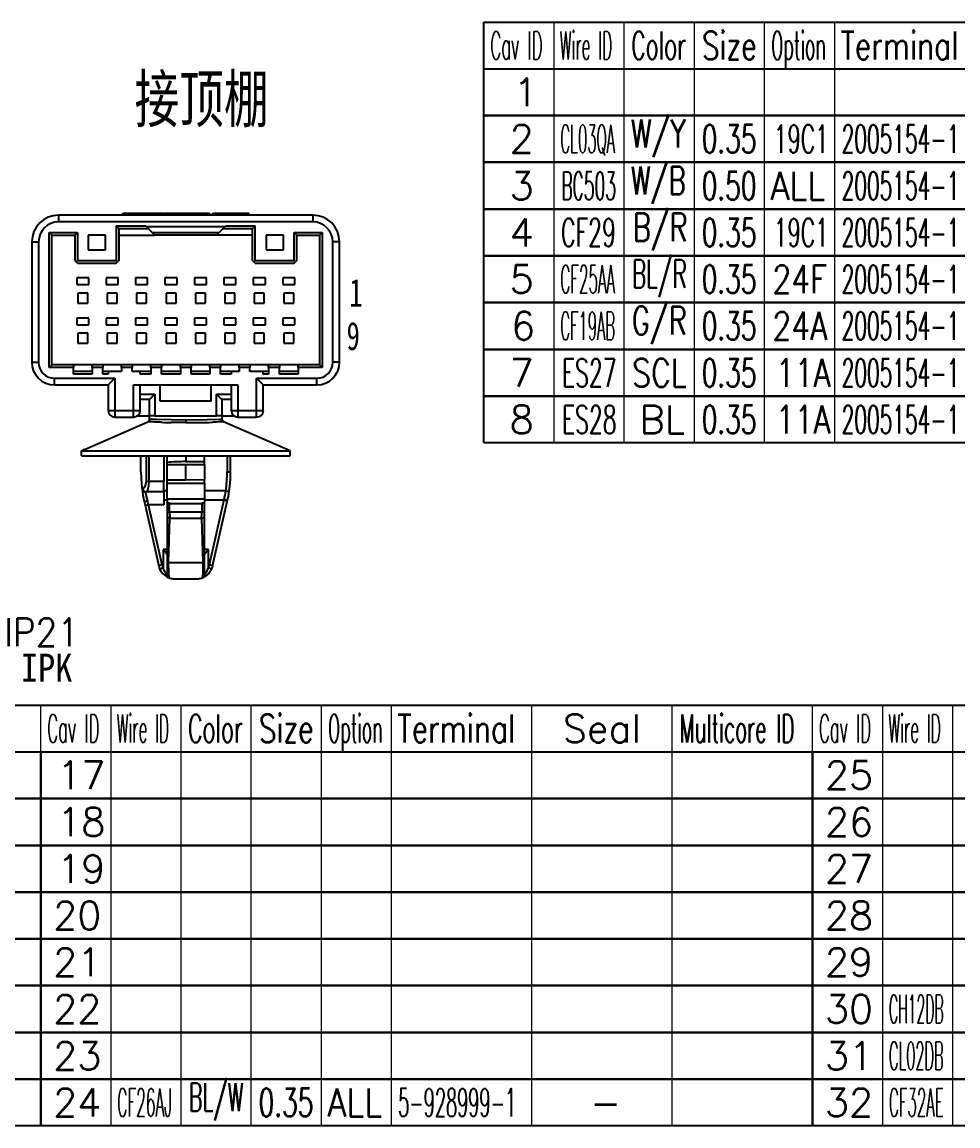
# Model space of a CAD drawing. Header units: inches. Extents: x 47316 to 59086, y 3141 to 11743.
# Drawn here: x 52352.6 to 52452.7, y 8844.3 to 8962.3 of the extents above; entities that cross this region are included whole.
import ezdxf

# ---------------------------------------------------------------- set-up
doc = ezdxf.new("R2010")
doc.units = ezdxf.units.IN
doc.header["$MEASUREMENT"] = 0
doc.layers.add('___SHELL', color=7, linetype='Continuous')
doc.styles.add('MtX_FangSong_GB2312', font='')
doc.styles.get("Standard").update_dxf_attribs({"font": ''})
doc.styles.get('MtX_FangSong_GB2312').set_extended_font_data('FangSong_GB2312')
doc.styles.get('Standard').set_extended_font_data('SimSun')

msp = doc.modelspace()

# ---------------------------------------------------------------- linework, layer by layer
at = {"color": 0, "linetype": 'Continuous', "lineweight": -2}
for p, q in [((52402, 8962.33), (52567, 8962.33)), ((52402, 8957.33), (52402, 8962.33)), ((52402, 8957.33), (52567, 8957.33)), ((52189.63, 8889.28), (52519.63, 8889.28)), ((52189.63, 8884.28), (52519.63, 8884.28))]:
    msp.add_line(p, q, dxfattribs=at)
at = {"color": 7, "linetype": 'Continuous', "lineweight": 15}
for p, q in [((52409.5, 8957.33), (52409.5, 8962.33)), ((52417, 8957.33), (52417, 8962.33)), ((52424.5, 8957.33), (52424.5, 8962.33)), ((52432, 8957.33), (52432, 8962.33)), ((52439.5, 8957.33), (52439.5, 8962.33)), ((52354.63, 8884.28), (52354.63, 8889.28)), ((52362.13, 8884.28), (52362.13, 8889.28)), ((52369.63, 8884.28), (52369.63, 8889.28)), ((52377.13, 8884.28), (52377.13, 8889.28)), ((52384.63, 8884.28), (52384.63, 8889.28)), ((52392.13, 8884.28), (52392.13, 8889.28)), ((52407.13, 8884.28), (52407.13, 8889.28)), ((52422.13, 8884.28), (52422.13, 8889.28)), ((52437.13, 8884.28), (52437.13, 8889.28)), ((52444.63, 8884.28), (52444.63, 8889.28)), ((52452.13, 8884.28), (52452.13, 8889.28))]:
    msp.add_line(p, q, dxfattribs=at)
at = {"color": 102, "linetype": 'Continuous', "lineweight": 15}
for p, q in [((52409.5, 8952.33), (52409.5, 8957.33)), ((52417, 8952.33), (52417, 8957.33)), ((52424.5, 8952.33), (52424.5, 8957.33)), ((52432, 8952.33), (52432, 8957.33)), ((52439.5, 8952.33), (52439.5, 8957.33)), ((52409.5, 8947.33), (52409.5, 8952.33)), ((52417, 8947.33), (52417, 8952.33)), ((52424.5, 8947.33), (52424.5, 8952.33)), ((52432, 8947.33), (52432, 8952.33)), ((52439.5, 8947.33), (52439.5, 8952.33)), ((52409.5, 8942.33), (52409.5, 8947.33)), ((52417, 8942.33), (52417, 8947.33)), ((52424.5, 8942.33), (52424.5, 8947.33)), ((52432, 8942.33), (52432, 8947.33)), ((52439.5, 8942.33), (52439.5, 8947.33)), ((52409.5, 8937.33), (52409.5, 8942.33)), ((52417, 8937.33), (52417, 8942.33)), ((52424.5, 8937.33), (52424.5, 8942.33)), ((52432, 8937.33), (52432, 8942.33)), ((52439.5, 8937.33), (52439.5, 8942.33)), ((52409.5, 8932.33), (52409.5, 8937.33)), ((52417, 8932.33), (52417, 8937.33)), ((52424.5, 8932.33), (52424.5, 8937.33)), ((52432, 8932.33), (52432, 8937.33)), ((52439.5, 8932.33), (52439.5, 8937.33)), ((52409.5, 8927.33), (52409.5, 8932.33)), ((52417, 8927.33), (52417, 8932.33)), ((52424.5, 8927.33), (52424.5, 8932.33)), ((52432, 8927.33), (52432, 8932.33)), ((52439.5, 8927.33), (52439.5, 8932.33)), ((52409.5, 8922.33), (52409.5, 8927.33)), ((52417, 8922.33), (52417, 8927.33)), ((52424.5, 8922.33), (52424.5, 8927.33)), ((52432, 8922.33), (52432, 8927.33)), ((52439.5, 8922.33), (52439.5, 8927.33)), ((52409.5, 8917.33), (52409.5, 8922.33)), ((52417, 8917.33), (52417, 8922.33)), ((52424.5, 8917.33), (52424.5, 8922.33)), ((52432, 8917.33), (52432, 8922.33)), ((52439.5, 8917.33), (52439.5, 8922.33)), ((52362.13, 8879.28), (52362.13, 8884.28)), ((52369.63, 8879.28), (52369.63, 8884.28)), ((52377.13, 8879.28), (52377.13, 8884.28)), ((52384.63, 8879.28), (52384.63, 8884.28)), ((52392.13, 8879.28), (52392.13, 8884.28)), ((52407.13, 8879.28), (52407.13, 8884.28)), ((52422.13, 8879.28), (52422.13, 8884.28)), ((52444.63, 8879.28), (52444.63, 8884.28)), ((52452.13, 8879.28), (52452.13, 8884.28)), ((52362.13, 8874.28), (52362.13, 8879.28)), ((52369.63, 8874.28), (52369.63, 8879.28)), ((52377.13, 8874.28), (52377.13, 8879.28)), ((52384.63, 8874.28), (52384.63, 8879.28)), ((52392.13, 8874.28), (52392.13, 8879.28)), ((52407.13, 8874.28), (52407.13, 8879.28)), ((52422.13, 8874.28), (52422.13, 8879.28)), ((52444.63, 8874.28), (52444.63, 8879.28)), ((52452.13, 8874.28), (52452.13, 8879.28)), ((52362.13, 8869.28), (52362.13, 8874.28)), ((52369.63, 8869.28), (52369.63, 8874.28)), ((52377.13, 8869.28), (52377.13, 8874.28)), ((52384.63, 8869.28), (52384.63, 8874.28)), ((52392.13, 8869.28), (52392.13, 8874.28)), ((52407.13, 8869.28), (52407.13, 8874.28)), ((52422.13, 8869.28), (52422.13, 8874.28)), ((52444.63, 8869.28), (52444.63, 8874.28)), ((52452.13, 8869.28), (52452.13, 8874.28)), ((52362.13, 8864.28), (52362.13, 8869.28)), ((52369.63, 8864.28), (52369.63, 8869.28)), ((52377.13, 8864.28), (52377.13, 8869.28)), ((52384.63, 8864.28), (52384.63, 8869.28)), ((52392.13, 8864.28), (52392.13, 8869.28)), ((52407.13, 8864.28), (52407.13, 8869.28)), ((52422.13, 8864.28), (52422.13, 8869.28)), ((52444.63, 8864.28), (52444.63, 8869.28)), ((52452.13, 8864.28), (52452.13, 8869.28)), ((52362.13, 8859.28), (52362.13, 8864.28)), ((52369.63, 8859.28), (52369.63, 8864.28)), ((52377.13, 8859.28), (52377.13, 8864.28)), ((52384.63, 8859.28), (52384.63, 8864.28)), ((52392.13, 8859.28), (52392.13, 8864.28)), ((52407.13, 8859.28), (52407.13, 8864.28)), ((52422.13, 8859.28), (52422.13, 8864.28)), ((52444.63, 8859.28), (52444.63, 8864.28)), ((52452.13, 8859.28), (52452.13, 8864.28)), ((52362.13, 8854.28), (52362.13, 8859.28)), ((52369.63, 8854.28), (52369.63, 8859.28)), ((52377.13, 8854.28), (52377.13, 8859.28)), ((52384.63, 8854.28), (52384.63, 8859.28)), ((52392.13, 8854.28), (52392.13, 8859.28)), ((52407.13, 8854.28), (52407.13, 8859.28)), ((52422.13, 8854.28), (52422.13, 8859.28)), ((52444.63, 8854.28), (52444.63, 8859.28)), ((52452.13, 8854.28), (52452.13, 8859.28)), ((52362.13, 8849.28), (52362.13, 8854.28)), ((52369.63, 8849.28), (52369.63, 8854.28)), ((52377.13, 8849.28), (52377.13, 8854.28)), ((52384.63, 8849.28), (52384.63, 8854.28)), ((52392.13, 8849.28), (52392.13, 8854.28)), ((52407.13, 8849.28), (52407.13, 8854.28)), ((52422.13, 8849.28), (52422.13, 8854.28)), ((52444.63, 8849.28), (52444.63, 8854.28)), ((52452.13, 8849.28), (52452.13, 8854.28)), ((52362.13, 8844.28), (52362.13, 8849.28)), ((52369.63, 8844.28), (52369.63, 8849.28)), ((52377.13, 8844.28), (52377.13, 8849.28)), ((52384.63, 8844.28), (52384.63, 8849.28)), ((52392.13, 8844.28), (52392.13, 8849.28)), ((52407.13, 8844.28), (52407.13, 8849.28)), ((52422.13, 8844.28), (52422.13, 8849.28)), ((52444.63, 8844.28), (52444.63, 8849.28)), ((52452.13, 8844.28), (52452.13, 8849.28))]:
    msp.add_line(p, q, dxfattribs=at)
at = {"color": 0, "lineweight": -2}
for p, q in [((52356.53, 8941.68), (52356.53, 8940.97)), ((52383.7, 8941.68), (52356.53, 8941.68)), ((52363.4, 8941.9), (52364.84, 8941.9)), ((52363.4, 8941.68), (52363.4, 8941.9)), ((52364.84, 8941.9), (52364.95, 8941.9)), ((52364.84, 8941.68), (52364.84, 8941.9)), ((52364.95, 8941.9), (52366.11, 8941.9)), ((52364.95, 8941.68), (52364.95, 8941.9)), ((52366.11, 8941.9), (52366.22, 8941.9)), ((52366.11, 8941.68), (52366.11, 8941.9)), ((52366.22, 8941.9), (52367.66, 8941.9)), ((52366.22, 8941.68), (52366.22, 8941.9)), ((52367.66, 8941.68), (52367.66, 8941.9)), ((52367.73, 8941.9), (52368.99, 8941.9)), ((52367.73, 8941.68), (52367.73, 8941.9)), ((52368.99, 8941.9), (52369.62, 8941.9)), ((52368.99, 8941.68), (52368.99, 8941.9)), ((52369.62, 8941.9), (52370.79, 8941.9)), ((52369.62, 8941.68), (52369.62, 8941.9)), ((52370.79, 8941.9), (52371.41, 8941.9)), ((52370.79, 8941.68), (52370.79, 8941.9)), ((52371.41, 8941.9), (52372.67, 8941.9)), ((52371.41, 8941.68), (52371.41, 8941.9)), ((52372.67, 8941.68), (52372.67, 8941.9)), ((52373.01, 8941.9), (52374.28, 8941.9)), ((52373.01, 8941.68), (52373.01, 8941.9)), ((52374.28, 8941.9), (52375.34, 8941.9)), ((52374.28, 8941.68), (52374.28, 8941.9)), ((52375.34, 8941.9), (52376.86, 8941.9)), ((52375.34, 8941.68), (52375.34, 8941.9)), ((52376.86, 8941.68), (52376.86, 8941.9)), ((52376.86, 8941.68), (52376.86, 8941.9)), ((52383.7, 8941.68), (52383.7, 8940.97)), ((52383.7, 8940.97), (52356.53, 8940.97)), ((52362.68, 8940.54), (52362.68, 8936.82)), ((52362.68, 8940.54), (52365.83, 8940.54)), ((52362.97, 8940.25), (52362.68, 8940.54)), ((52362.97, 8940.25), (52362.97, 8936.82)), ((52362.97, 8940.25), (52366.11, 8940.25)), ((52365.93, 8940.44), (52365.83, 8940.54)), ((52374.31, 8940.44), (52365.93, 8940.44)), ((52365.93, 8940.44), (52366.57, 8939.79)), ((52373.67, 8939.79), (52374.31, 8940.44)), ((52374.12, 8940.25), (52377.27, 8940.25)), ((52374.31, 8940.44), (52374.41, 8940.54)), ((52374.41, 8940.54), (52377.55, 8940.54)), ((52377.27, 8940.25), (52377.55, 8940.54)), ((52377.27, 8936.82), (52377.27, 8940.25)), ((52377.55, 8936.82), (52377.55, 8940.54)), ((52355.53, 8925.38), (52355.53, 8939.82)), ((52355.53, 8939.82), (52358.54, 8939.82)), ((52355.82, 8939.54), (52355.53, 8939.82)), ((52355.82, 8925.67), (52355.82, 8939.54)), ((52355.82, 8939.54), (52358.25, 8939.54)), ((52358.25, 8939.54), (52358.54, 8939.82)), ((52358.25, 8939.54), (52358.25, 8936.82)), ((52358.54, 8939.82), (52358.54, 8936.82)), ((52359.68, 8939.54), (52359.68, 8937.96)), ((52361.54, 8939.54), (52359.68, 8939.54)), ((52361.54, 8937.96), (52361.54, 8939.54)), ((52362.97, 8939.54), (52366.83, 8939.54)), ((52366.83, 8939.54), (52366.57, 8939.79)), ((52373.67, 8939.79), (52366.57, 8939.79)), ((52373.41, 8939.54), (52366.83, 8939.54)), ((52373.41, 8939.54), (52373.67, 8939.79)), ((52377.27, 8939.54), (52373.41, 8939.54)), ((52378.7, 8939.54), (52378.7, 8937.96)), ((52380.56, 8939.54), (52378.7, 8939.54)), ((52380.56, 8937.96), (52380.56, 8939.54)), ((52381.7, 8936.82), (52381.7, 8939.82)), ((52381.7, 8939.82), (52384.7, 8939.82)), ((52381.99, 8939.54), (52381.7, 8939.82)), ((52381.99, 8936.82), (52381.99, 8939.54)), ((52381.99, 8939.54), (52384.42, 8939.54)), ((52384.42, 8939.54), (52384.7, 8939.82)), ((52384.42, 8939.54), (52384.42, 8925.67)), ((52384.7, 8939.82), (52384.7, 8925.38)), ((52353.67, 8938.82), (52353.67, 8925.95)), ((52353.67, 8938.82), (52354.39, 8938.82)), ((52354.39, 8938.82), (52354.39, 8925.95)), ((52359.68, 8937.96), (52361.54, 8937.96)), ((52378.7, 8937.96), (52380.56, 8937.96)), ((52386.56, 8938.82), (52385.85, 8938.82)), ((52385.85, 8925.95), (52385.85, 8938.82)), ((52386.56, 8925.95), (52386.56, 8938.82)), ((52358.25, 8936.82), (52358.39, 8936.68)), ((52358.39, 8936.68), (52358.54, 8936.82)), ((52358.54, 8936.82), (52362.68, 8936.82)), ((52362.83, 8936.68), (52362.68, 8936.82)), ((52362.97, 8936.82), (52362.83, 8936.68)), ((52377.27, 8936.82), (52377.41, 8936.68)), ((52377.41, 8936.68), (52377.55, 8936.82)), ((52377.55, 8936.82), (52381.7, 8936.82)), ((52381.84, 8936.68), (52381.7, 8936.82)), ((52381.99, 8936.82), (52381.84, 8936.68)), ((52358.54, 8936.53), (52358.39, 8936.68)), ((52358.54, 8936.53), (52362.68, 8936.53)), ((52362.68, 8936.53), (52362.83, 8936.68)), ((52377.55, 8936.53), (52377.41, 8936.68)), ((52377.55, 8936.53), (52381.7, 8936.53)), ((52381.7, 8936.53), (52381.84, 8936.68)), ((52359.75, 8934.96), (52358.46, 8934.96)), ((52358.46, 8934.96), (52358.46, 8934.25)), ((52359.75, 8934.25), (52359.75, 8934.96)), ((52362.9, 8934.96), (52361.61, 8934.96)), ((52361.61, 8934.96), (52361.61, 8934.25)), ((52362.9, 8934.25), (52362.9, 8934.96)), ((52366.04, 8934.96), (52364.76, 8934.96)), ((52364.76, 8934.96), (52364.76, 8934.25)), ((52366.04, 8934.25), (52366.04, 8934.96)), ((52369.19, 8934.96), (52367.9, 8934.96)), ((52367.9, 8934.96), (52367.9, 8934.25)), ((52369.19, 8934.25), (52369.19, 8934.96)), ((52372.33, 8934.96), (52371.05, 8934.96)), ((52371.05, 8934.96), (52371.05, 8934.25)), ((52372.33, 8934.25), (52372.33, 8934.96)), ((52375.48, 8934.96), (52374.19, 8934.96)), ((52374.19, 8934.96), (52374.19, 8934.25)), ((52375.48, 8934.25), (52375.48, 8934.96)), ((52378.63, 8934.96), (52377.34, 8934.96)), ((52377.34, 8934.96), (52377.34, 8934.25)), ((52378.63, 8934.25), (52378.63, 8934.96)), ((52381.77, 8934.96), (52380.49, 8934.96)), ((52380.49, 8934.96), (52380.49, 8934.25)), ((52381.77, 8934.25), (52381.77, 8934.96)), ((52358.46, 8934.25), (52359.75, 8934.25)), ((52359.64, 8933.35), (52358.57, 8933.35)), ((52358.57, 8933.35), (52358.57, 8932.28)), ((52359.64, 8932.28), (52359.64, 8933.35)), ((52361.61, 8934.25), (52362.9, 8934.25)), ((52362.79, 8933.35), (52361.72, 8933.35)), ((52361.72, 8933.35), (52361.72, 8932.28)), ((52362.79, 8932.28), (52362.79, 8933.35)), ((52364.76, 8934.25), (52366.04, 8934.25)), ((52365.94, 8933.35), (52364.86, 8933.35)), ((52364.86, 8933.35), (52364.86, 8932.28)), ((52365.94, 8932.28), (52365.94, 8933.35)), ((52367.9, 8934.25), (52369.19, 8934.25)), ((52369.08, 8933.35), (52368.01, 8933.35)), ((52368.01, 8933.35), (52368.01, 8932.28)), ((52369.08, 8932.28), (52369.08, 8933.35)), ((52371.05, 8934.25), (52372.33, 8934.25)), ((52372.23, 8933.35), (52371.16, 8933.35)), ((52371.16, 8933.35), (52371.16, 8932.28)), ((52372.23, 8932.28), (52372.23, 8933.35)), ((52374.19, 8934.25), (52375.48, 8934.25)), ((52375.37, 8933.35), (52374.3, 8933.35)), ((52374.3, 8933.35), (52374.3, 8932.28)), ((52375.37, 8932.28), (52375.37, 8933.35)), ((52377.34, 8934.25), (52378.63, 8934.25)), ((52378.52, 8933.35), (52377.45, 8933.35)), ((52377.45, 8933.35), (52377.45, 8932.28)), ((52378.52, 8932.28), (52378.52, 8933.35)), ((52380.49, 8934.25), (52381.77, 8934.25)), ((52381.67, 8933.35), (52380.59, 8933.35)), ((52380.59, 8933.35), (52380.59, 8932.28)), ((52381.67, 8932.28), (52381.67, 8933.35)), ((52358.57, 8932.28), (52359.64, 8932.28)), ((52361.72, 8932.28), (52362.79, 8932.28)), ((52364.86, 8932.28), (52365.94, 8932.28)), ((52368.01, 8932.28), (52369.08, 8932.28)), ((52371.16, 8932.28), (52372.23, 8932.28)), ((52374.3, 8932.28), (52375.37, 8932.28)), ((52377.45, 8932.28), (52378.52, 8932.28)), ((52380.59, 8932.28), (52381.67, 8932.28)), ((52359.75, 8930.67), (52358.46, 8930.67)), ((52358.46, 8930.67), (52358.46, 8929.96)), ((52358.46, 8929.96), (52359.75, 8929.96)), ((52359.75, 8929.96), (52359.75, 8930.67)), ((52362.9, 8930.67), (52361.61, 8930.67)), ((52361.61, 8930.67), (52361.61, 8929.96)), ((52361.61, 8929.96), (52362.9, 8929.96)), ((52362.9, 8929.96), (52362.9, 8930.67)), ((52366.04, 8930.67), (52364.76, 8930.67)), ((52364.76, 8930.67), (52364.76, 8929.96)), ((52364.76, 8929.96), (52366.04, 8929.96)), ((52366.04, 8929.96), (52366.04, 8930.67)), ((52369.19, 8930.67), (52367.9, 8930.67)), ((52367.9, 8930.67), (52367.9, 8929.96)), ((52367.9, 8929.96), (52369.19, 8929.96)), ((52369.19, 8929.96), (52369.19, 8930.67)), ((52372.33, 8930.67), (52371.05, 8930.67)), ((52371.05, 8930.67), (52371.05, 8929.96)), ((52371.05, 8929.96), (52372.33, 8929.96)), ((52372.33, 8929.96), (52372.33, 8930.67)), ((52375.48, 8930.67), (52374.19, 8930.67)), ((52374.19, 8930.67), (52374.19, 8929.96)), ((52374.19, 8929.96), (52375.48, 8929.96)), ((52375.48, 8929.96), (52375.48, 8930.67)), ((52378.63, 8930.67), (52377.34, 8930.67)), ((52377.34, 8930.67), (52377.34, 8929.96)), ((52377.34, 8929.96), (52378.63, 8929.96)), ((52378.63, 8929.96), (52378.63, 8930.67)), ((52381.77, 8930.67), (52380.49, 8930.67)), ((52380.49, 8930.67), (52380.49, 8929.96)), ((52380.49, 8929.96), (52381.77, 8929.96)), ((52381.77, 8929.96), (52381.77, 8930.67)), ((52359.64, 8929.06), (52358.57, 8929.06)), ((52358.57, 8929.06), (52358.57, 8927.99)), ((52359.64, 8927.99), (52359.64, 8929.06)), ((52362.79, 8929.06), (52361.72, 8929.06)), ((52361.72, 8929.06), (52361.72, 8927.99)), ((52362.79, 8927.99), (52362.79, 8929.06)), ((52365.94, 8929.06), (52364.86, 8929.06)), ((52364.86, 8929.06), (52364.86, 8927.99)), ((52365.94, 8927.99), (52365.94, 8929.06)), ((52369.08, 8929.06), (52368.01, 8929.06)), ((52368.01, 8929.06), (52368.01, 8927.99)), ((52369.08, 8927.99), (52369.08, 8929.06)), ((52372.23, 8929.06), (52371.16, 8929.06)), ((52371.16, 8929.06), (52371.16, 8927.99)), ((52372.23, 8927.99), (52372.23, 8929.06)), ((52375.37, 8929.06), (52374.3, 8929.06)), ((52374.3, 8929.06), (52374.3, 8927.99)), ((52375.37, 8927.99), (52375.37, 8929.06)), ((52378.52, 8929.06), (52377.45, 8929.06)), ((52377.45, 8929.06), (52377.45, 8927.99)), ((52378.52, 8927.99), (52378.52, 8929.06)), ((52381.67, 8929.06), (52380.59, 8929.06)), ((52380.59, 8929.06), (52380.59, 8927.99)), ((52381.67, 8927.99), (52381.67, 8929.06)), ((52358.57, 8927.99), (52359.64, 8927.99)), ((52361.72, 8927.99), (52362.79, 8927.99)), ((52364.86, 8927.99), (52365.94, 8927.99)), ((52368.01, 8927.99), (52369.08, 8927.99)), ((52371.16, 8927.99), (52372.23, 8927.99)), ((52374.3, 8927.99), (52375.37, 8927.99)), ((52377.45, 8927.99), (52378.52, 8927.99)), ((52380.59, 8927.99), (52381.67, 8927.99)), ((52353.67, 8925.95), (52354.39, 8925.95)), ((52355.82, 8925.67), (52355.53, 8925.38)), ((52358.11, 8925.38), (52355.53, 8925.38)), ((52358.11, 8925.67), (52355.82, 8925.67)), ((52358.11, 8925.67), (52358.11, 8925.38)), ((52360.11, 8925.67), (52358.11, 8925.67)), ((52358.11, 8924.66), (52358.11, 8925.38)), ((52360.11, 8924.95), (52358.11, 8924.95)), ((52360.11, 8925.38), (52360.11, 8925.67)), ((52361.25, 8925.67), (52360.11, 8925.67)), ((52361.25, 8925.38), (52360.11, 8925.38)), ((52360.11, 8925.38), (52360.11, 8924.66)), ((52361.25, 8925.67), (52361.25, 8925.38)), ((52363.25, 8925.67), (52361.25, 8925.67)), ((52361.25, 8924.66), (52361.25, 8925.38)), ((52361.82, 8924.95), (52361.25, 8924.95)), ((52363.25, 8924.95), (52361.82, 8924.95)), ((52361.82, 8924.95), (52361.82, 8924.66)), ((52363.25, 8925.38), (52363.25, 8925.67)), ((52364.4, 8925.67), (52363.25, 8925.67)), ((52364.4, 8925.38), (52363.25, 8925.38)), ((52363.25, 8925.38), (52363.25, 8924.95)), ((52364.4, 8925.67), (52364.4, 8925.38)), ((52366.4, 8925.67), (52364.4, 8925.67)), ((52364.4, 8924.95), (52364.4, 8925.38)), ((52365.26, 8924.95), (52364.4, 8924.95)), ((52365.26, 8924.66), (52365.26, 8924.95)), ((52366.4, 8924.95), (52365.26, 8924.95)), ((52366.4, 8925.38), (52366.4, 8925.67)), ((52367.54, 8925.67), (52366.4, 8925.67)), ((52367.54, 8925.38), (52366.4, 8925.38)), ((52366.4, 8925.38), (52366.4, 8924.66)), ((52367.54, 8925.67), (52367.54, 8925.38)), ((52369.55, 8925.67), (52367.54, 8925.67)), ((52367.54, 8924.66), (52367.54, 8925.38)), ((52369.55, 8924.95), (52367.54, 8924.95)), ((52369.55, 8925.38), (52369.55, 8925.67)), ((52370.69, 8925.67), (52369.55, 8925.67)), ((52370.69, 8925.38), (52369.55, 8925.38)), ((52369.55, 8925.38), (52369.55, 8924.66)), ((52370.69, 8925.67), (52370.69, 8925.38)), ((52372.69, 8925.67), (52370.69, 8925.67)), ((52370.69, 8924.66), (52370.69, 8925.38)), ((52372.69, 8924.95), (52370.69, 8924.95)), ((52372.69, 8925.38), (52372.69, 8925.67)), ((52373.84, 8925.67), (52372.69, 8925.67)), ((52373.84, 8925.38), (52372.69, 8925.38)), ((52372.69, 8925.38), (52372.69, 8924.66)), ((52373.84, 8925.67), (52373.84, 8925.38)), ((52375.84, 8925.67), (52373.84, 8925.67)), ((52373.84, 8924.66), (52373.84, 8925.38)), ((52374.98, 8924.95), (52373.84, 8924.95)), ((52375.84, 8924.95), (52374.98, 8924.95)), ((52374.98, 8924.95), (52374.98, 8924.66)), ((52375.84, 8925.38), (52375.84, 8925.67)), ((52376.98, 8925.67), (52375.84, 8925.67)), ((52376.98, 8925.38), (52375.84, 8925.38)), ((52375.84, 8925.38), (52375.84, 8924.95)), ((52376.98, 8925.67), (52376.98, 8925.38)), ((52378.98, 8925.67), (52376.98, 8925.67)), ((52376.98, 8924.95), (52376.98, 8925.38)), ((52378.41, 8924.95), (52376.98, 8924.95)), ((52378.41, 8924.66), (52378.41, 8924.95)), ((52378.98, 8924.95), (52378.41, 8924.95)), ((52378.98, 8925.38), (52378.98, 8925.67)), ((52380.13, 8925.67), (52378.98, 8925.67)), ((52380.13, 8925.38), (52378.98, 8925.38)), ((52378.98, 8925.38), (52378.98, 8924.66)), ((52380.13, 8925.67), (52380.13, 8925.38)), ((52382.13, 8925.67), (52380.13, 8925.67)), ((52380.13, 8924.66), (52380.13, 8925.38)), ((52382.13, 8924.95), (52380.13, 8924.95)), ((52382.13, 8925.38), (52382.13, 8925.67)), ((52384.42, 8925.67), (52382.13, 8925.67)), ((52384.7, 8925.38), (52382.13, 8925.38)), ((52382.13, 8925.38), (52382.13, 8924.66)), ((52384.42, 8925.67), (52384.7, 8925.38)), ((52386.56, 8925.95), (52385.85, 8925.95)), ((52356.1, 8923.52), (52356.1, 8924.24)), ((52356.1, 8924.24), (52362.54, 8924.24)), ((52360.11, 8924.66), (52358.11, 8924.66)), ((52361.82, 8924.66), (52361.25, 8924.66)), ((52361.82, 8923.52), (52362.54, 8924.24)), ((52362.54, 8924.24), (52362.54, 8920.8)), ((52366.4, 8924.66), (52365.26, 8924.66)), ((52369.55, 8924.66), (52367.54, 8924.66)), ((52372.69, 8924.66), (52370.69, 8924.66)), ((52374.98, 8924.66), (52373.84, 8924.66)), ((52377.7, 8924.24), (52378.41, 8923.52)), ((52377.7, 8920.8), (52377.7, 8924.24)), ((52377.7, 8924.24), (52384.13, 8924.24)), ((52378.98, 8924.66), (52378.41, 8924.66)), ((52382.13, 8924.66), (52380.13, 8924.66)), ((52384.13, 8923.52), (52384.13, 8924.24)), ((52356.1, 8923.52), (52361.82, 8923.52)), ((52361.82, 8923.52), (52361.82, 8920.8)), ((52364.54, 8923.52), (52375.7, 8923.52)), ((52364.54, 8920.8), (52364.54, 8923.52)), ((52365.26, 8920.8), (52365.26, 8923.52)), ((52365.26, 8923.52), (52367.4, 8923.52)), ((52365.26, 8922.52), (52366.83, 8922.52)), ((52366.83, 8922.52), (52366.26, 8921.95)), ((52366.83, 8922.52), (52366.83, 8920.23)), ((52367.4, 8921.8), (52367.4, 8923.52)), ((52372.84, 8923.52), (52374.98, 8923.52)), ((52372.84, 8921.8), (52372.84, 8923.52)), ((52373.41, 8922.52), (52373.98, 8921.95)), ((52373.41, 8920.23), (52373.41, 8922.52)), ((52373.41, 8922.52), (52374.98, 8922.52)), ((52374.98, 8923.52), (52374.98, 8920.8)), ((52375.7, 8923.52), (52375.7, 8920.8)), ((52378.41, 8920.8), (52378.41, 8923.52)), ((52378.41, 8923.52), (52384.13, 8923.52)), ((52366.26, 8921.95), (52365.26, 8921.95)), ((52366.26, 8920.23), (52366.26, 8921.95)), ((52372.84, 8921.8), (52367.4, 8921.8)), ((52373.98, 8921.95), (52373.98, 8920.23)), ((52374.98, 8921.95), (52373.98, 8921.95)), ((52361.82, 8920.8), (52362.54, 8920.8)), ((52362.54, 8920.8), (52364.54, 8920.8)), ((52362.54, 8920.8), (52362.54, 8920.09)), ((52364.54, 8920.8), (52365.26, 8920.8)), ((52364.54, 8920.09), (52364.54, 8920.8)), ((52364.97, 8920.23), (52366.26, 8920.23)), ((52366.26, 8919.83), (52366.26, 8920.23)), ((52366.83, 8920.23), (52366.26, 8920.23)), ((52366.83, 8920.23), (52373.41, 8920.23)), ((52373.98, 8920.23), (52373.41, 8920.23)), ((52373.98, 8920.23), (52373.98, 8919.83)), ((52373.98, 8920.23), (52375.27, 8920.23)), ((52374.98, 8920.8), (52375.7, 8920.8)), ((52375.7, 8920.8), (52377.7, 8920.8)), ((52375.7, 8920.8), (52375.7, 8920.09)), ((52377.7, 8920.8), (52378.41, 8920.8)), ((52377.7, 8920.09), (52377.7, 8920.8)), ((52358.96, 8916.48), (52366.08, 8919.57)), ((52362.54, 8920.09), (52364.54, 8920.09)), ((52366.08, 8919.57), (52366.08, 8919.57)), ((52366.19, 8919.56), (52366.11, 8919.56)), ((52366.43, 8919.56), (52366.19, 8919.56)), ((52366.26, 8919.82), (52366.26, 8919.83)), ((52366.26, 8919.83), (52366.26, 8919.83)), ((52366.26, 8919.83), (52366.26, 8919.83)), ((52366.27, 8919.82), (52366.26, 8919.82)), ((52366.3, 8919.82), (52366.27, 8919.82)), ((52366.99, 8919.81), (52366.3, 8919.82)), ((52366.78, 8919.55), (52366.43, 8919.56)), ((52367.09, 8919.54), (52366.78, 8919.55)), ((52370.12, 8919.77), (52366.99, 8919.81)), ((52367.26, 8919.53), (52367.09, 8919.54)), ((52367.51, 8919.53), (52367.26, 8919.53)), ((52369.31, 8919.51), (52368.56, 8919.51)), ((52370.12, 8919.5), (52369.31, 8919.51)), ((52372.4, 8919.78), (52370.12, 8919.77)), ((52370.12, 8919.77), (52370.12, 8919.5)), ((52373.78, 8919.83), (52372.4, 8919.78)), ((52373.15, 8919.54), (52372.98, 8919.53)), ((52373.46, 8919.55), (52373.15, 8919.54)), ((52373.67, 8919.56), (52373.46, 8919.55)), ((52373.81, 8919.56), (52373.67, 8919.56)), ((52373.95, 8919.82), (52373.78, 8919.83)), ((52374.05, 8919.56), (52373.81, 8919.56)), ((52373.97, 8919.82), (52373.95, 8919.82)), ((52373.98, 8919.83), (52373.97, 8919.82)), ((52373.98, 8919.83), (52373.98, 8919.83)), ((52373.98, 8919.83), (52373.98, 8919.83)), ((52373.98, 8919.79), (52373.98, 8919.83)), ((52374.14, 8919.56), (52374.05, 8919.56)), ((52374.15, 8919.56), (52374.14, 8919.56)), ((52374.15, 8919.57), (52374.15, 8919.57)), ((52374.15, 8919.57), (52374.15, 8919.56)), ((52381.28, 8916.48), (52374.15, 8919.57)), ((52374.15, 8919.56), (52374.15, 8919.56)), ((52375.7, 8920.09), (52377.7, 8920.09)), ((52358.96, 8916.48), (52359.31, 8916.64)), ((52358.96, 8916.48), (52370.12, 8916.48)), ((52358.96, 8915.95), (52358.96, 8916.48)), ((52358.96, 8915.95), (52358.96, 8916.48)), ((52358.96, 8915.95), (52360.92, 8915.95)), ((52360.92, 8915.95), (52370.12, 8915.95)), ((52365.33, 8914.24), (52365.33, 8915.95)), ((52365.88, 8915.95), (52365.88, 8913.23)), ((52366.2, 8913.23), (52366.2, 8915.95)), ((52367.76, 8915.95), (52367.76, 8913.23)), ((52368.12, 8915.23), (52368.12, 8915.95)), ((52370.12, 8916.48), (52381.28, 8916.48)), ((52370.12, 8915.95), (52381.28, 8915.95)), ((52370.15, 8915.32), (52370.15, 8915.95)), ((52372.12, 8915.32), (52372.12, 8915.95)), ((52374.55, 8915.95), (52374.55, 8914.24)), ((52374.91, 8914.24), (52374.91, 8915.95)), ((52381.28, 8915.95), (52381.28, 8916.48)), ((52368.12, 8915), (52368.12, 8915.23)), ((52368.12, 8913.39), (52368.12, 8915)), ((52368.12, 8915), (52369.07, 8915)), ((52369.07, 8915), (52370.12, 8915)), ((52370.12, 8915.32), (52370.15, 8915.32)), ((52370.12, 8915), (52371.17, 8915)), ((52370.12, 8913.39), (52370.12, 8915)), ((52370.15, 8915.32), (52372.12, 8915.32)), ((52371.17, 8915), (52372.12, 8915)), ((52372.12, 8915), (52372.12, 8915.32)), ((52372.12, 8915), (52372.12, 8913.39)), ((52365.88, 8913.23), (52365.83, 8912.87)), ((52365.88, 8913.23), (52366.2, 8913.23)), ((52366.16, 8912.72), (52366.2, 8913.23)), ((52366.2, 8913.23), (52367.76, 8913.23)), ((52367.76, 8912.09), (52367.76, 8913.23)), ((52368.12, 8913.01), (52368.12, 8913.4)), ((52368.12, 8913.39), (52370.12, 8913.39)), ((52370.12, 8913.39), (52372.12, 8913.4)), ((52372.12, 8913.01), (52372.12, 8913.4)), ((52374.55, 8914.24), (52374.91, 8914.24)), ((52365.44, 8912.44), (52365.53, 8912.44)), ((52365.44, 8912.44), (52365.45, 8912.4)), ((52365.59, 8912.46), (52365.53, 8912.44)), ((52365.71, 8912.58), (52365.59, 8912.46)), ((52365.83, 8912.87), (52365.71, 8912.58)), ((52365.8, 8912.09), (52365.88, 8912.09)), ((52365.88, 8912.09), (52365.89, 8912.09)), ((52367.76, 8912.09), (52365.88, 8912.09)), ((52365.89, 8912.09), (52365.93, 8912.11)), ((52365.93, 8912.11), (52365.97, 8912.16)), ((52365.97, 8912.16), (52366.05, 8912.31)), ((52366.05, 8912.31), (52366.16, 8912.72)), ((52368.12, 8912.18), (52367.76, 8912.18)), ((52367.76, 8912.09), (52367.76, 8910.94)), ((52368.12, 8911.35), (52368.12, 8913.01)), ((52368.12, 8913.01), (52368.96, 8913.01)), ((52368.96, 8913.01), (52370.12, 8913.01)), ((52370.12, 8913.01), (52371.28, 8913.01)), ((52371.28, 8913.01), (52372.12, 8913.01)), ((52372.12, 8913.01), (52372.12, 8911.35)), ((52374.4, 8912.18), (52372.12, 8912.18)), ((52374.4, 8912.18), (52374.75, 8912.13)), ((52365.68, 8911.1), (52365.81, 8910.53)), ((52366.08, 8910.94), (52366.02, 8911.13)), ((52366.15, 8910.69), (52366.08, 8910.94)), ((52367.76, 8911.22), (52368.12, 8911.22)), ((52367.76, 8910.94), (52367.76, 8910.69)), ((52368.12, 8911.35), (52368.12, 8910.99)), ((52368.12, 8911.35), (52370.12, 8911.35)), ((52368.12, 8910.99), (52368.12, 8910.09)), ((52368.13, 8910.95), (52368.12, 8910.99)), ((52368.15, 8910.93), (52368.13, 8910.95)), ((52368.23, 8910.89), (52368.15, 8910.93)), ((52368.4, 8910.87), (52368.23, 8910.89)), ((52368.4, 8909.91), (52368.4, 8910.86)), ((52368.4, 8910.86), (52370.12, 8910.86)), ((52370.12, 8911.35), (52372.12, 8911.35)), ((52370.12, 8910.86), (52371.84, 8910.86)), ((52372, 8910.89), (52371.84, 8910.87)), ((52371.84, 8910.86), (52371.84, 8909.91)), ((52372.07, 8910.91), (52372, 8910.89)), ((52372.1, 8910.94), (52372.07, 8910.91)), ((52372.12, 8910.99), (52372.1, 8910.94)), ((52372.12, 8911.35), (52372.12, 8910.99)), ((52372.12, 8911.22), (52374.2, 8911.22)), ((52372.12, 8910.09), (52372.12, 8910.99)), ((52374.2, 8911.22), (52372.64, 8904.28)), ((52372.99, 8904.13), (52374.55, 8911.06)), ((52374.21, 8911.26), (52374.2, 8911.22)), ((52374.55, 8911.06), (52374.56, 8911.1)), ((52365.81, 8910.53), (52367.24, 8904.13)), ((52367.76, 8910.69), (52366.15, 8910.69)), ((52367.59, 8904.28), (52366.15, 8910.69)), ((52368.12, 8910.09), (52368.12, 8909.57)), ((52368.12, 8910.09), (52368.12, 8910.06)), ((52368.12, 8910.06), (52368.17, 8910)), ((52368.12, 8909.57), (52368.12, 8904.61)), ((52368.12, 8909.57), (52368.17, 8909.41)), ((52368.17, 8910), (52368.23, 8909.96)), ((52368.23, 8909.96), (52368.4, 8909.91)), ((52370.12, 8909.91), (52368.4, 8909.91)), ((52371.84, 8909.91), (52370.12, 8909.91)), ((52371.84, 8909.91), (52372.01, 8909.96)), ((52372.01, 8909.96), (52372.07, 8910)), ((52372.07, 8910), (52372.12, 8910.06)), ((52372.11, 8909.49), (52372.12, 8909.57)), ((52372.12, 8909.57), (52372.12, 8910.09)), ((52372.12, 8910.06), (52372.12, 8910.09)), ((52372.12, 8904.61), (52372.12, 8909.57)), ((52368.17, 8909.41), (52368.33, 8909.29)), ((52368.27, 8904.55), (52368.42, 8909.27)), ((52368.33, 8909.29), (52368.42, 8909.27)), ((52368.42, 8909.27), (52370.12, 8909.27)), ((52370.12, 8909.27), (52371.81, 8909.27)), ((52371.81, 8909.27), (52372, 8909.34)), ((52371.81, 8909.27), (52371.96, 8904.55)), ((52372, 8909.34), (52372.11, 8909.49)), ((52368.12, 8905.91), (52367.69, 8905.91)), ((52367.69, 8905.91), (52367.69, 8904.01)), ((52368.01, 8905.53), (52367.69, 8905.91)), ((52368.1, 8905.41), (52368.01, 8905.53)), ((52368.11, 8905.39), (52368.1, 8905.41)), ((52368.12, 8905.38), (52368.11, 8905.39)), ((52372.55, 8905.91), (52372.12, 8905.91)), ((52372.13, 8905.39), (52372.12, 8905.38)), ((52372.15, 8905.43), (52372.13, 8905.39)), ((52372.49, 8905.84), (52372.15, 8905.43)), ((52372.55, 8905.91), (52372.49, 8905.84)), ((52372.55, 8904.01), (52372.55, 8905.91)), ((52367.36, 8903.77), (52367.64, 8903.37)), ((52368.12, 8904.61), (52368.12, 8904.12)), ((52368.12, 8904.61), (52368.12, 8904.61)), ((52368.12, 8904.61), (52368.12, 8904.6)), ((52368.12, 8904.6), (52368.13, 8904.59)), ((52368.12, 8904.12), (52368.12, 8904.03)), ((52368.12, 8904.03), (52368.12, 8903.79)), ((52368.12, 8903.79), (52368.12, 8903.54)), ((52368.13, 8904.59), (52368.17, 8904.57)), ((52368.17, 8904.57), (52368.27, 8904.55)), ((52368.27, 8904.55), (52370.12, 8904.55)), ((52368.3, 8903.45), (52368.27, 8904.55)), ((52370.12, 8904.55), (52371.96, 8904.55)), ((52371.96, 8904.55), (52371.93, 8903.29)), ((52371.96, 8904.55), (52372.07, 8904.57)), ((52372.07, 8904.57), (52372.11, 8904.59)), ((52372.11, 8904.59), (52372.12, 8904.6)), ((52372.12, 8904.18), (52372.12, 8904.61)), ((52372.12, 8904.6), (52372.12, 8904.61)), ((52372.12, 8903.83), (52372.12, 8904.18)), ((52372.12, 8903.56), (52372.12, 8903.83)), ((52372.87, 8903.77), (52372.6, 8903.37)), ((52367.64, 8903.37), (52368.12, 8902.99)), ((52367.98, 8903.4), (52367.86, 8903.56)), ((52368.07, 8903.29), (52367.98, 8903.4)), ((52368.11, 8903.26), (52368.07, 8903.29)), ((52368.07, 8903.29), (52368.07, 8903.16)), ((52368.07, 8903.16), (52368.12, 8903.03)), ((52368.12, 8903.26), (52368.11, 8903.26)), ((52368.11, 8903.26), (52368.11, 8903.26)), ((52368.11, 8903.26), (52368.11, 8903.26)), ((52368.12, 8903.54), (52368.12, 8903.37)), ((52368.12, 8903.37), (52368.12, 8903.27)), ((52368.12, 8903.27), (52368.12, 8903.26)), ((52368.12, 8903.03), (52368.25, 8902.92)), ((52368.12, 8902.99), (52368.25, 8902.92)), ((52368.26, 8902.92), (52368.26, 8902.92)), ((52368.26, 8902.92), (52368.26, 8902.92)), ((52368.26, 8902.92), (52368.32, 8902.91)), ((52368.36, 8902.93), (52368.3, 8903.45)), ((52368.32, 8902.91), (52368.34, 8902.91)), ((52368.34, 8902.91), (52368.35, 8902.92)), ((52368.35, 8902.92), (52368.36, 8902.93)), ((52368.36, 8902.93), (52368.36, 8902.93)), ((52368.92, 8902.79), (52369.04, 8902.79)), ((52369.04, 8902.79), (52370.12, 8902.79)), ((52370.12, 8902.79), (52371.2, 8902.79)), ((52371.2, 8902.79), (52371.32, 8902.79)), ((52371.93, 8903.29), (52371.88, 8902.93)), ((52371.88, 8902.93), (52371.88, 8902.92)), ((52371.88, 8902.92), (52371.89, 8902.91)), ((52371.89, 8902.91), (52371.9, 8902.91)), ((52371.9, 8902.91), (52371.98, 8902.92)), ((52371.98, 8902.92), (52371.97, 8902.92)), ((52371.98, 8902.92), (52372.09, 8902.99)), ((52372.12, 8902.99), (52371.98, 8902.92)), ((52371.98, 8902.92), (52371.98, 8902.92)), ((52372.09, 8902.99), (52372.15, 8903.11)), ((52372.12, 8903.37), (52372.12, 8903.56)), ((52372.12, 8903.27), (52372.12, 8903.37)), ((52372.6, 8903.37), (52372.12, 8902.99)), ((52372.12, 8903.26), (52372.12, 8903.27)), ((52372.13, 8903.26), (52372.12, 8903.26)), ((52372.12, 8903.26), (52372.12, 8903.26)), ((52372.12, 8903.26), (52372.12, 8903.26)), ((52372.17, 8903.29), (52372.13, 8903.26)), ((52372.15, 8903.11), (52372.17, 8903.29))]:
    msp.add_line(p, q, dxfattribs=at)
at = {"color": 0, "linetype": 'Continuous', "lineweight": -2}
for points in [[(52402, 8952.33), (52402, 8957.33), (52484.5, 8957.33), (52484.5, 8952.33)], [(52402, 8947.33), (52402, 8952.33), (52484.5, 8952.33), (52484.5, 8947.33)], [(52402, 8942.33), (52402, 8947.33), (52484.5, 8947.33), (52484.5, 8942.33)], [(52402, 8937.33), (52402, 8942.33), (52484.5, 8942.33), (52484.5, 8937.33)], [(52402, 8932.33), (52402, 8937.33), (52484.5, 8937.33), (52484.5, 8932.33)], [(52402, 8927.33), (52402, 8932.33), (52484.5, 8932.33), (52484.5, 8927.33)], [(52402, 8922.33), (52402, 8927.33), (52484.5, 8927.33), (52484.5, 8922.33)], [(52402, 8917.33), (52402, 8922.33), (52484.5, 8922.33), (52484.5, 8917.33)], [(52272.13, 8879.28), (52272.13, 8884.28), (52354.63, 8884.28), (52354.63, 8879.28)], [(52354.63, 8879.28), (52354.63, 8884.28), (52437.13, 8884.28), (52437.13, 8879.28)], [(52437.13, 8879.28), (52437.13, 8884.28), (52519.63, 8884.28), (52519.63, 8879.28)], [(52272.13, 8874.28), (52272.13, 8879.28), (52354.63, 8879.28), (52354.63, 8874.28)], [(52354.63, 8874.28), (52354.63, 8879.28), (52437.13, 8879.28), (52437.13, 8874.28)], [(52437.13, 8874.28), (52437.13, 8879.28), (52519.63, 8879.28), (52519.63, 8874.28)], [(52272.13, 8869.28), (52272.13, 8874.28), (52354.63, 8874.28), (52354.63, 8869.28)], [(52354.63, 8869.28), (52354.63, 8874.28), (52437.13, 8874.28), (52437.13, 8869.28)], [(52437.13, 8869.28), (52437.13, 8874.28), (52519.63, 8874.28), (52519.63, 8869.28)], [(52272.13, 8864.28), (52272.13, 8869.28), (52354.63, 8869.28), (52354.63, 8864.28)], [(52354.63, 8864.28), (52354.63, 8869.28), (52437.13, 8869.28), (52437.13, 8864.28)], [(52437.13, 8864.28), (52437.13, 8869.28), (52519.63, 8869.28), (52519.63, 8864.28)], [(52272.13, 8859.28), (52272.13, 8864.28), (52354.63, 8864.28), (52354.63, 8859.28)], [(52354.63, 8859.28), (52354.63, 8864.28), (52437.13, 8864.28), (52437.13, 8859.28)], [(52437.13, 8859.28), (52437.13, 8864.28), (52519.63, 8864.28), (52519.63, 8859.28)], [(52272.13, 8854.28), (52272.13, 8859.28), (52354.63, 8859.28), (52354.63, 8854.28)], [(52354.63, 8854.28), (52354.63, 8859.28), (52437.13, 8859.28), (52437.13, 8854.28)], [(52437.13, 8854.28), (52437.13, 8859.28), (52519.63, 8859.28), (52519.63, 8854.28)], [(52272.13, 8849.28), (52272.13, 8854.28), (52354.63, 8854.28), (52354.63, 8849.28)], [(52354.63, 8849.28), (52354.63, 8854.28), (52437.13, 8854.28), (52437.13, 8849.28)], [(52437.13, 8849.28), (52437.13, 8854.28), (52519.63, 8854.28), (52519.63, 8849.28)], [(52272.13, 8844.28), (52272.13, 8849.28), (52354.63, 8849.28), (52354.63, 8844.28)], [(52354.63, 8844.28), (52354.63, 8849.28), (52437.13, 8849.28), (52437.13, 8844.28)], [(52437.13, 8844.28), (52437.13, 8849.28), (52519.63, 8849.28), (52519.63, 8844.28)]]:
    msp.add_lwpolyline(points, close=True, dxfattribs=at)
at = {"color": 0, "lineweight": -2}
for centre, radius, start, end in [((52356.53, 8938.82), 2.86, 90, 180), ((52383.7, 8938.82), 2.86, 0, 90), ((52356.53, 8938.82), 2.14, 90, 180), ((52383.7, 8938.82), 2.14, 0, 90), ((52356.1, 8925.95), 2.43, 180, 270), ((52356.1, 8925.95), 1.72, 180, 270), ((52384.13, 8925.95), 2.43, 270, 360), ((52384.13, 8925.95), 1.72, 270, 360), ((52362.54, 8920.8), 0.715, 180, 270), ((52364.54, 8920.8), 0.715, 270, 0), ((52375.7, 8920.8), 0.715, 180, 270), ((52377.7, 8920.8), 0.715, 270, 360), ((52366.1, 8919.6), 0.0373, 237.645, 283.7689), ((52365.97, 8919.83), 0.286, 293.3945, 359.9857), ((52365.97, 8919.83), 0.286, 293.4335, 359.6832), ((52365.97, 8919.83), 0.286, 293.4335, 359.6672), ((52368.93, 8986.79), 67.28, 268.7878, 269.6884), ((52370.15, 9074.26), 154.76, 269.9871, 271.0466), ((52374.27, 8919.83), 0.286, 180.0143, 246.6055), ((52374.21, 8919.83), 0.231, 182.8567, 189.0405), ((52370.01, 8896.15), 19.17, 89.6859, 95.6792), ((52379.63, 8914.24), 14.3, 180, 187.2063), ((52360.61, 8914.24), 13.94, 351.5112, 360), ((52360.61, 8914.24), 14.3, 347.3394, 360), ((52379.63, 8914.24), 14.3, 187.392, 192.6606), ((52365.8, 8912.44), 0.357, 187.3927, 270), ((52373.99, 8913.49), 8.31, 189.6889, 196.4993), ((52362.55, 8914.1), 12.01, 346.3233, 350.8089), ((52381.59, 8910.14), 13.2, 180.964, 183.7647), ((52358.64, 8910.14), 13.2, 356.2353, 359.036), ((52368.92, 8904.5), 1.72, 192.6606, 205.093), ((52368.74, 8904.42), 1.52, 205.191, 214.0601), ((52368.92, 8904.58), 1.36, 192.6661, 205.0876), ((52369.09, 8904.33), 1.44, 192.933, 202.8116), ((52369.18, 8904.33), 1.53, 201.5556, 210.2471), ((52370.87, 8904.44), 1.73, 318.4541, 345.5227), ((52371.32, 8904.58), 1.36, 334.9124, 347.3339), ((52371.32, 8904.5), 1.72, 334.907, 347.3394), ((52368.81, 8904.2), 1.4, 239.2701, 246.7117), ((52368.47, 8903.27), 0.353, 180.2659, 251.187), ((52368.92, 8904.5), 1.72, 247.5617, 270), ((52369.03, 8905.13), 2.35, 250.86, 270.0914), ((52371.21, 8905.11), 2.32, 269.8083, 289.2415), ((52371.32, 8904.5), 1.72, 270, 292.4383), ((52371.77, 8903.27), 0.353, 288.813, 359.7341)]:
    msp.add_arc(centre, radius, start, end, dxfattribs=at)
for centre, major_axis, ratio, start_param, end_param in [((52365.88, 8912.44), (0, 0.357), 0.956926, 1.570796, 3.141593), ((52366.02, 8911.18), (-0.349, -0.078), 0.155695, 6.283185, 7.819021), ((52374.2, 8911.14), (-0.349, 0.078), 0.219749, 3.141593, 4.761713), ((52374.21, 8911.18), (-0.349, 0.078), 0.209693, 3.141593, 4.759459), ((52366.15, 8910.61), (-0.349, -0.078), 0.219749, 4.663065, 6.283185), ((52367.59, 8904.2), (-0.349, -0.078), 0.219749, 4.663065, 6.283185), ((52367.69, 8903.92), (-0.324, -0.152), 0.204654, 4.616844, 6.283185), ((52372.55, 8903.92), (-0.324, 0.152), 0.204654, 3.141593, 4.807934), ((52372.64, 8904.2), (-0.349, 0.078), 0.219749, 3.141593, 4.761713)]:
    msp.add_ellipse(centre, major_axis=major_axis, ratio=ratio, start_param=start_param, end_param=end_param, dxfattribs=at)

# ---------------------------------------------------------------- texts
at = {"color": 0, "lineweight": -2, "style": 'MtX_FangSong_GB2312', "width": 0.7}
msp.add_text('接顶棚', height=5, rotation=360, dxfattribs=at).set_placement((52364.65, 8951.63))
at = {"color": 7, "linetype": 'Continuous', "lineweight": 15, "char_height": 3, "attachment_point": 1}
for s, insert, width in [('\\Fromans.shx;\\W0.4026548673;\\T1.0000000000;\\o\\lWire ID', (52410.12, 8961.33), 6.5), ('\\Fromans.shx;\\W0.7222222222;\\T1.0000000000;\\o\\lSize', (52425.31, 8961.33), 6.5), ('\\Fromans.shx;\\W0.4595959596;\\T1.0000000000;\\o\\lOption', (52432.7, 8961.33), 6.5), ('\\Fromans.shx;\\W0.7480916031;\\T1.0000000000;\\o\\lTerminal', (52440.11, 8961.33), 14), ('\\Fromans.shx;\\W0.4292452830;\\T1.0000000000;\\o\\lCav ID', (52402.69, 8961.33), 6.5), ('\\Fromans.shx;\\W0.5687500000;\\T1.0000000000;\\o\\lColor', (52417.75, 8961.33), 6.5), ('\\Fromans.shx;\\W1.0000000000;\\T1.0000000000;\\o\\l1', (52405.18, 8956.33), 2.8571), ('\\Fromans.shx;\\W1.0000000000;\\T1.0000000000;\\o\\l2', (52404.75, 8951.33), 2.8571), ('\\Fromans.shx;\\W1.0000000000;\\T1.0000000000;\\o\\l3', (52404.75, 8946.33), 2.8571), ('\\Fromans.shx;\\W1.0000000000;\\T1.0000000000;\\o\\l4', (52404.75, 8941.33), 2.8571), ('\\Fromans.shx;\\W1.0000000000;\\T1.0000000000;\\o\\l5', (52404.75, 8936.33), 2.8571), ('\\Fromans.shx;\\W1.0000000000;\\T1.0000000000;\\o\\l6', (52404.9, 8931.33), 2.8571), ('\\Fromans.shx;\\W1.0000000000;\\T1.0000000000;\\o\\l7', (52404.75, 8926.33), 2.8571), ('\\Fromans.shx;\\W1.0000000000;\\T1.0000000000;\\o\\l8', (52404.75, 8921.33), 2.8571), ('\\Fromans.shx;\\W0.4026548673;\\T1.0000000000;\\o\\lWire ID', (52362.75, 8888.28), 6.5), ('\\Fromans.shx;\\W0.7222222222;\\T1.0000000000;\\o\\lSize', (52377.94, 8888.28), 6.5), ('\\Fromans.shx;\\W0.4595959596;\\T1.0000000000;\\o\\lOption', (52385.33, 8888.28), 6.5), ('\\Fromans.shx;\\W0.7480916031;\\T1.0000000000;\\o\\lTerminal', (52392.74, 8888.28), 14), ('\\Fromans.shx;\\W0.5185185185;\\T1.0000000000;\\o\\lMulticore ID', (52422.93, 8888.28), 14), ('\\Fromans.shx;\\W0.4026548673;\\T1.0000000000;\\o\\lWire ID', (52445.25, 8888.28), 6.5), ('\\Fromans.shx;\\W0.4292452830;\\T1.0000000000;\\o\\lCav ID', (52355.32, 8888.28), 6.5), ('\\Fromans.shx;\\W0.5687500000;\\T1.0000000000;\\o\\lColor', (52370.38, 8888.28), 6.5), ('\\Fromans.shx;\\W1.0000000000;\\T1.0000000000;\\o\\lSeal', (52410.42, 8888.28), 9.2857), ('\\Fromans.shx;\\W0.4292452830;\\T1.0000000000;\\o\\lCav ID', (52437.82, 8888.28), 6.5), ('\\Fromans.shx;\\W1.0000000000;\\T1.0000000000;\\o\\l17', (52356.38, 8883.28), 5.7143), ('\\Fromans.shx;\\W1.0000000000;\\T1.0000000000;\\o\\l25', (52438.45, 8883.28), 5.7143), ('\\Fromans.shx;\\W1.0000000000;\\T1.0000000000;\\o\\l18', (52356.38, 8878.28), 5.7143), ('\\Fromans.shx;\\W1.0000000000;\\T1.0000000000;\\o\\l26', (52438.45, 8878.28), 5.7143), ('\\Fromans.shx;\\W1.0000000000;\\T1.0000000000;\\o\\l19', (52356.38, 8873.28), 5.7143), ('\\Fromans.shx;\\W1.0000000000;\\T1.0000000000;\\o\\l27', (52438.45, 8873.28), 5.7143), ('\\Fromans.shx;\\W1.0000000000;\\T1.0000000000;\\o\\l20', (52355.95, 8868.28), 5.7143), ('\\Fromans.shx;\\W1.0000000000;\\T1.0000000000;\\o\\l28', (52438.45, 8868.28), 5.7143), ('\\Fromans.shx;\\W1.0000000000;\\T1.0000000000;\\o\\l21', (52355.95, 8863.28), 5.7143), ('\\Fromans.shx;\\W1.0000000000;\\T1.0000000000;\\o\\l29', (52438.45, 8863.28), 5.7143), ('\\Fromans.shx;\\W1.0000000000;\\T1.0000000000;\\o\\l22', (52355.95, 8858.28), 5.7143), ('\\Fromans.shx;\\W1.0000000000;\\T1.0000000000;\\o\\l30', (52438.45, 8858.28), 5.7143), ('\\Fromans.shx;\\W1.0000000000;\\T1.0000000000;\\o\\l23', (52355.95, 8853.28), 5.7143), ('\\Fromans.shx;\\W1.0000000000;\\T1.0000000000;\\o\\l31', (52438.45, 8853.28), 5.7143), ('\\Fromans.shx;\\W1.0000000000;\\T1.0000000000;\\o\\l24', (52355.95, 8848.28), 5.7143), ('\\Fromans.shx;\\W1.0000000000;\\T1.0000000000;\\o\\l32', (52438.45, 8848.28), 5.7143)]:
    msp.add_mtext(s, dxfattribs=dict(at, insert=insert, width=width))
at = {"color": 140, "linetype": 'Continuous', "lineweight": 15, "char_height": 3, "attachment_point": 1}
for s, insert, width in [('\\Fromans.shx;\\W0.7109375000;\\T1.0000000000;\\o\\lW/Y', (52417.71, 8951.9), 6.5), ('\\Fromans.shx;\\W0.5617283951;\\T1.0000000000;\\o\\l19C1', (52432.99, 8951.33), 6.5), ('\\Fromans.shx;\\W0.6791044776;\\T1.0000000000;\\o\\lW/B', (52417.7, 8946.9), 6.5), ('\\Fromans.shx;\\W0.8750000000;\\T1.0000000000;\\o\\lALL', (52432.63, 8946.33), 6.5), ('\\Fromans.shx;\\W0.7109375000;\\T1.0000000000;\\o\\lB/R', (52417.91, 8941.9), 6.5), ('\\Fromans.shx;\\W0.5617283951;\\T1.0000000000;\\o\\l19C1', (52432.99, 8941.33), 6.5), ('\\Fromans.shx;\\W0.5617283951;\\T1.0000000000;\\o\\lBL/R', (52417.83, 8936.9), 6.5), ('\\Fromans.shx;\\W0.7844827586;\\T1.0000000000;\\o\\l24F', (52432.84, 8936.33), 6.5), ('\\Fromans.shx;\\W0.7109375000;\\T1.0000000000;\\o\\lG/R', (52417.81, 8931.9), 6.5), ('\\Fromans.shx;\\W0.7844827586;\\T1.0000000000;\\o\\l24A', (52432.84, 8931.33), 6.5), ('\\Fromans.shx;\\W0.7844827586;\\T1.0000000000;\\o\\lSCL', (52417.84, 8926.33), 6.5), ('\\Fromans.shx;\\W0.7844827586;\\T1.0000000000;\\o\\l11A', (52433.18, 8926.33), 6.5), ('\\Fromans.shx;\\W1.0000000000;\\T1.0000000000;\\o\\lBL', (52418.61, 8921.33), 5.4286), ('\\Fromans.shx;\\W0.7844827586;\\T1.0000000000;\\o\\l11A', (52433.18, 8921.33), 6.5), ('\\Fromans.shx;\\W0.5416666667;\\T1.0000000000;\\o\\lBL/W', (52370.44, 8848.85), 6.5), ('\\Fromans.shx;\\W0.8750000000;\\T1.0000000000;\\o\\lALL', (52385.26, 8848.28), 6.5), ('\\Fromans.shx;\\W1.0000000000;\\T1.0000000000;\\o\\l-', (52413.35, 8848.28), 3.7143)]:
    msp.add_mtext(s, dxfattribs=dict(at, insert=insert, width=width))
at = {"color": 21, "linetype": 'Continuous', "lineweight": 15, "char_height": 3, "attachment_point": 1}
for s, insert, width in [('\\Fromans.shx;\\W0.3855932203;\\T1.0000000000;\\o\\lCL03QA', (52410.17, 8951.33), 6.5), ('\\Fromans.shx;\\W0.6500000000;\\T1.0000000000;\\o\\l0.35', (52425.28, 8951.33), 6.5), ('\\Fromans.shx;\\W0.5268817204;\\T1.0000000000;\\o\\l2005154-1', (52440.23, 8951.33), 14), ('\\Fromans.shx;\\W0.4460784314;\\T1.0000000000;\\o\\lBC503', (52410.26, 8946.33), 6.5), ('\\Fromans.shx;\\W0.6500000000;\\T1.0000000000;\\o\\l0.50', (52425.28, 8946.33), 6.5), ('\\Fromans.shx;\\W0.5268817204;\\T1.0000000000;\\o\\l2005154-1', (52440.23, 8946.33), 14), ('\\Fromans.shx;\\W0.5759493671;\\T1.0000000000;\\o\\lCF29', (52410.25, 8941.33), 6.5), ('\\Fromans.shx;\\W0.6500000000;\\T1.0000000000;\\o\\l0.35', (52425.28, 8941.33), 6.5), ('\\Fromans.shx;\\W0.5268817204;\\T1.0000000000;\\o\\l2005154-1', (52440.23, 8941.33), 14), ('\\Fromans.shx;\\W0.3956521739;\\T1.0000000000;\\o\\lCF25AA', (52410.17, 8936.33), 6.5), ('\\Fromans.shx;\\W0.6500000000;\\T1.0000000000;\\o\\l0.35', (52425.28, 8936.33), 6.5), ('\\Fromans.shx;\\W0.5268817204;\\T1.0000000000;\\o\\l2005154-1', (52440.23, 8936.33), 14), ('\\Fromans.shx;\\W0.3855932203;\\T1.0000000000;\\o\\lCF19AB', (52410.17, 8931.33), 6.5), ('\\Fromans.shx;\\W0.6500000000;\\T1.0000000000;\\o\\l0.35', (52425.28, 8931.33), 6.5), ('\\Fromans.shx;\\W0.5268817204;\\T1.0000000000;\\o\\l2005154-1', (52440.23, 8931.33), 14), ('\\Fromans.shx;\\W0.5759493671;\\T1.0000000000;\\o\\lES27', (52410.33, 8926.33), 6.5), ('\\Fromans.shx;\\W0.6500000000;\\T1.0000000000;\\o\\l0.35', (52425.28, 8926.33), 6.5), ('\\Fromans.shx;\\W0.5268817204;\\T1.0000000000;\\o\\l2005154-1', (52440.23, 8926.33), 14), ('\\Fromans.shx;\\W0.5759493671;\\T1.0000000000;\\o\\lES28', (52410.33, 8921.33), 6.5), ('\\Fromans.shx;\\W0.6500000000;\\T1.0000000000;\\o\\l0.35', (52425.28, 8921.33), 6.5), ('\\Fromans.shx;\\W0.5268817204;\\T1.0000000000;\\o\\l2005154-1', (52440.23, 8921.33), 14), ('\\Fromans.shx;\\W0.3640000000;\\T1.0000000000;\\o\\lCH12DB', (52445.29, 8858.28), 6.5), ('\\Fromans.shx;\\W0.3791666667;\\T1.0000000000;\\o\\lCL02DB', (52445.29, 8853.28), 6.5), ('\\Fromans.shx;\\W0.4026548673;\\T1.0000000000;\\o\\lCF26AJ', (52362.8, 8848.28), 6.5), ('\\Fromans.shx;\\W0.6500000000;\\T1.0000000000;\\o\\l0.35', (52377.91, 8848.28), 6.5), ('\\Fromans.shx;\\W0.4622641509;\\T1.0000000000;\\o\\l5-928999-1', (52392.83, 8848.28), 14), ('\\Fromans.shx;\\W0.3922413793;\\T1.0000000000;\\o\\lCF32AE', (52445.3, 8848.28), 6.5)]:
    msp.add_mtext(s, dxfattribs=dict(at, insert=insert, width=width))
at = {"color": 6, "linetype": 'Continuous', "lineweight": 20, "char_height": 3, "attachment_point": 1}
for s, insert, width in [('\\Fromans.shx;\\W0.9000000000;\\T1.0000000000;\\o\\lIP21', (52350.71, 8898.59), 8.8714), ('\\f黑体|b0|i0|c1|p0;\\W0.9000000000;\\T1.0000000000;\\o\\lIPK', (52352.49, 8894.78), 5.8247)]:
    msp.add_mtext(s, dxfattribs=dict(at, insert=insert, width=width))
at = {"layer": '___SHELL', "color": 0, "lineweight": -2, "style": 'MtX_FangSong_GB2312', "width": 0.7}
for s, p in [('1', (52387.6, 8931.88)), ('9', (52387.31, 8927.26))]:
    msp.add_text(s, height=3, dxfattribs=at).set_placement(p)

doc.saveas('drawing.dxf')
